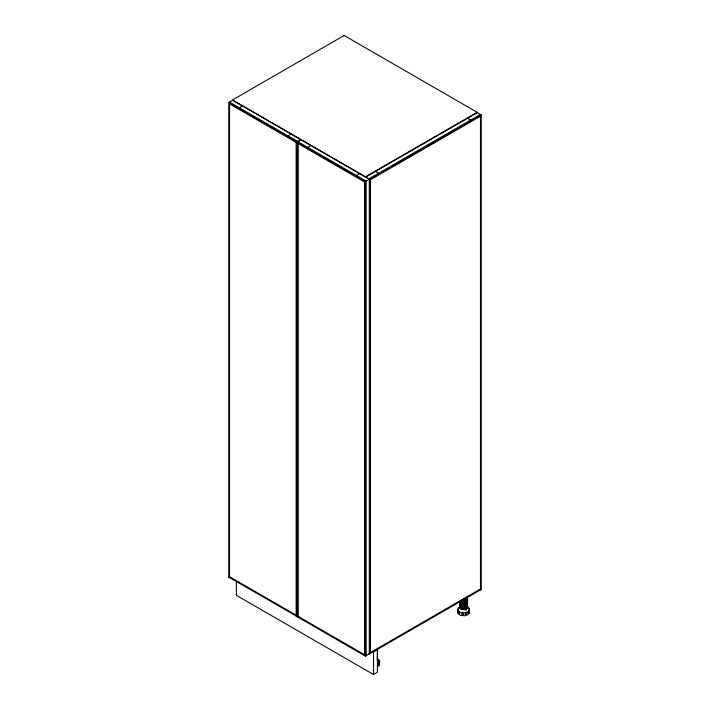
<?xml version="1.0" encoding="UTF-8"?>
<svg xmlns="http://www.w3.org/2000/svg" width="710" height="710" viewBox="0 0 710 710"><rect width="100%" height="100%" fill="white"/><g stroke="black" fill="none" stroke-linecap="round" stroke-linejoin="round"><path stroke-width="1.06" d="M457.852 612.002L457.852 609.402M460.994 601.068L460.852 608.923L460 608.186L460 601.565M460.852 608.923L460.852 601.192M463.621 598.539L463.621 609.579L462.121 609.411L462.121 599.471M466.39 597.882L466.39 608.923L465.121 609.411L465.121 598.37M466.39 608.923L467.544 607.316L467.544 596.276M379.255 663.38L379.238 665.101L378.9 660.211L378.9 662.803M461.101 609.091L466.142 609.872L466.204 608.168M457.852 610.005L457.852 613.511L458.873 614.212L458.873 611.612L459.539 612.073L459.539 614.674L460.559 615.375L462.112 615.526L462.432 611.887M462.112 615.526L462.432 612.757M460 606.455L460 608.186M377.241 660.149L377.551 648.239M378.315 663.726L379.788 661.418L378.368 659.128M379.238 662.501L378.865 665.678L377.649 666.539M462.121 609.411L462.263 599.346M460.541 606.411L457.843 608.275L457.852 610.698L460.559 612.553L464.695 612.978L468.334 611.763L469.763 609.482L468.316 607.201L466.497 606.597M458.855 607.795L459.53 607.334M228.753 102.568L232.667 100.305L300.836 139.666L296.922 141.92L228.753 102.568L228.753 577.123L296.922 616.484L297.703 616.031L297.703 141.468L229.534 102.116M230.315 102.568L229.534 103.021L229.534 577.576M239.323 107.769L242.465 105.959M287.905 135.814L291.038 134.004M296.922 141.015L296.132 141.468L296.132 616.031M297.233 142.195L301.147 139.932L369.315 179.293L369.315 653.848L365.401 656.111L297.233 616.75L297.233 142.195L365.401 181.556L365.401 656.111M298.803 142.195L298.014 142.648L298.014 617.203L298.803 616.75M307.812 147.396L310.945 145.585M356.393 175.441L359.526 173.639M365.401 180.651L364.62 181.103L364.62 655.658L365.401 655.206M368.809 178.902L480.466 114.443M369.315 179.293L364.62 182.008L298.014 143.553M481.247 114.896L477.333 112.633L365.677 177.101L369.59 179.355L481.247 114.896L481.247 589.451L369.59 653.919L368.809 653.466M370.38 179.807L480.466 116.254M228.753 577.123L229.534 576.671L296.132 615.126M297.233 616.75L298.014 616.298L364.62 654.753L365.401 654.3M370.38 652.561L480.466 588.998L481.247 589.451M373.513 674.5L377.427 672.237L377.427 649.615L373.513 651.878L373.513 674.5L236.386 595.335L236.386 581.33M465.041 614.452L466.053 614.115L466.967 615.029L468.866 613.715L468.866 611.115M467.544 607.316L466.985 606.482M465.121 609.411L463.621 609.579M462.112 612.934L463.142 613.032L463.142 615.632L464.695 615.792L465.955 615.366L465.955 612.765L466.967 612.428L466.967 615.029M462.432 614.487L463.461 614.594M460.994 608.789L462.263 609.286M464.429 609.02L466.142 609.872M479.685 114.896L480.466 115.348L480.466 589.903L479.685 589.451M467.535 118.286L470.677 120.096M375.475 171.438L378.608 173.249M369.59 178.45L370.38 178.902L370.38 653.466L369.59 653.014M298.014 141.743L366.183 181.103L366.183 655.658M229.534 103.926L296.132 142.373M468.857 608.275L469.221 613.147L469.221 610.547M467.242 597.145L467.242 608.186M467.029 597.066L467.029 608.097M466.177 597.793L466.177 608.834M466.053 612.384L466.053 614.115M465.068 598.219L465.068 609.26M460.257 601.53L460.257 608.159M459.956 601.769L459.956 607.29M369.59 179.355L369.59 653.919M296.922 141.92L296.922 616.484M344.128 35.5L232.472 99.968L365.481 176.754L477.138 112.295L344.128 35.5"/></g></svg>
